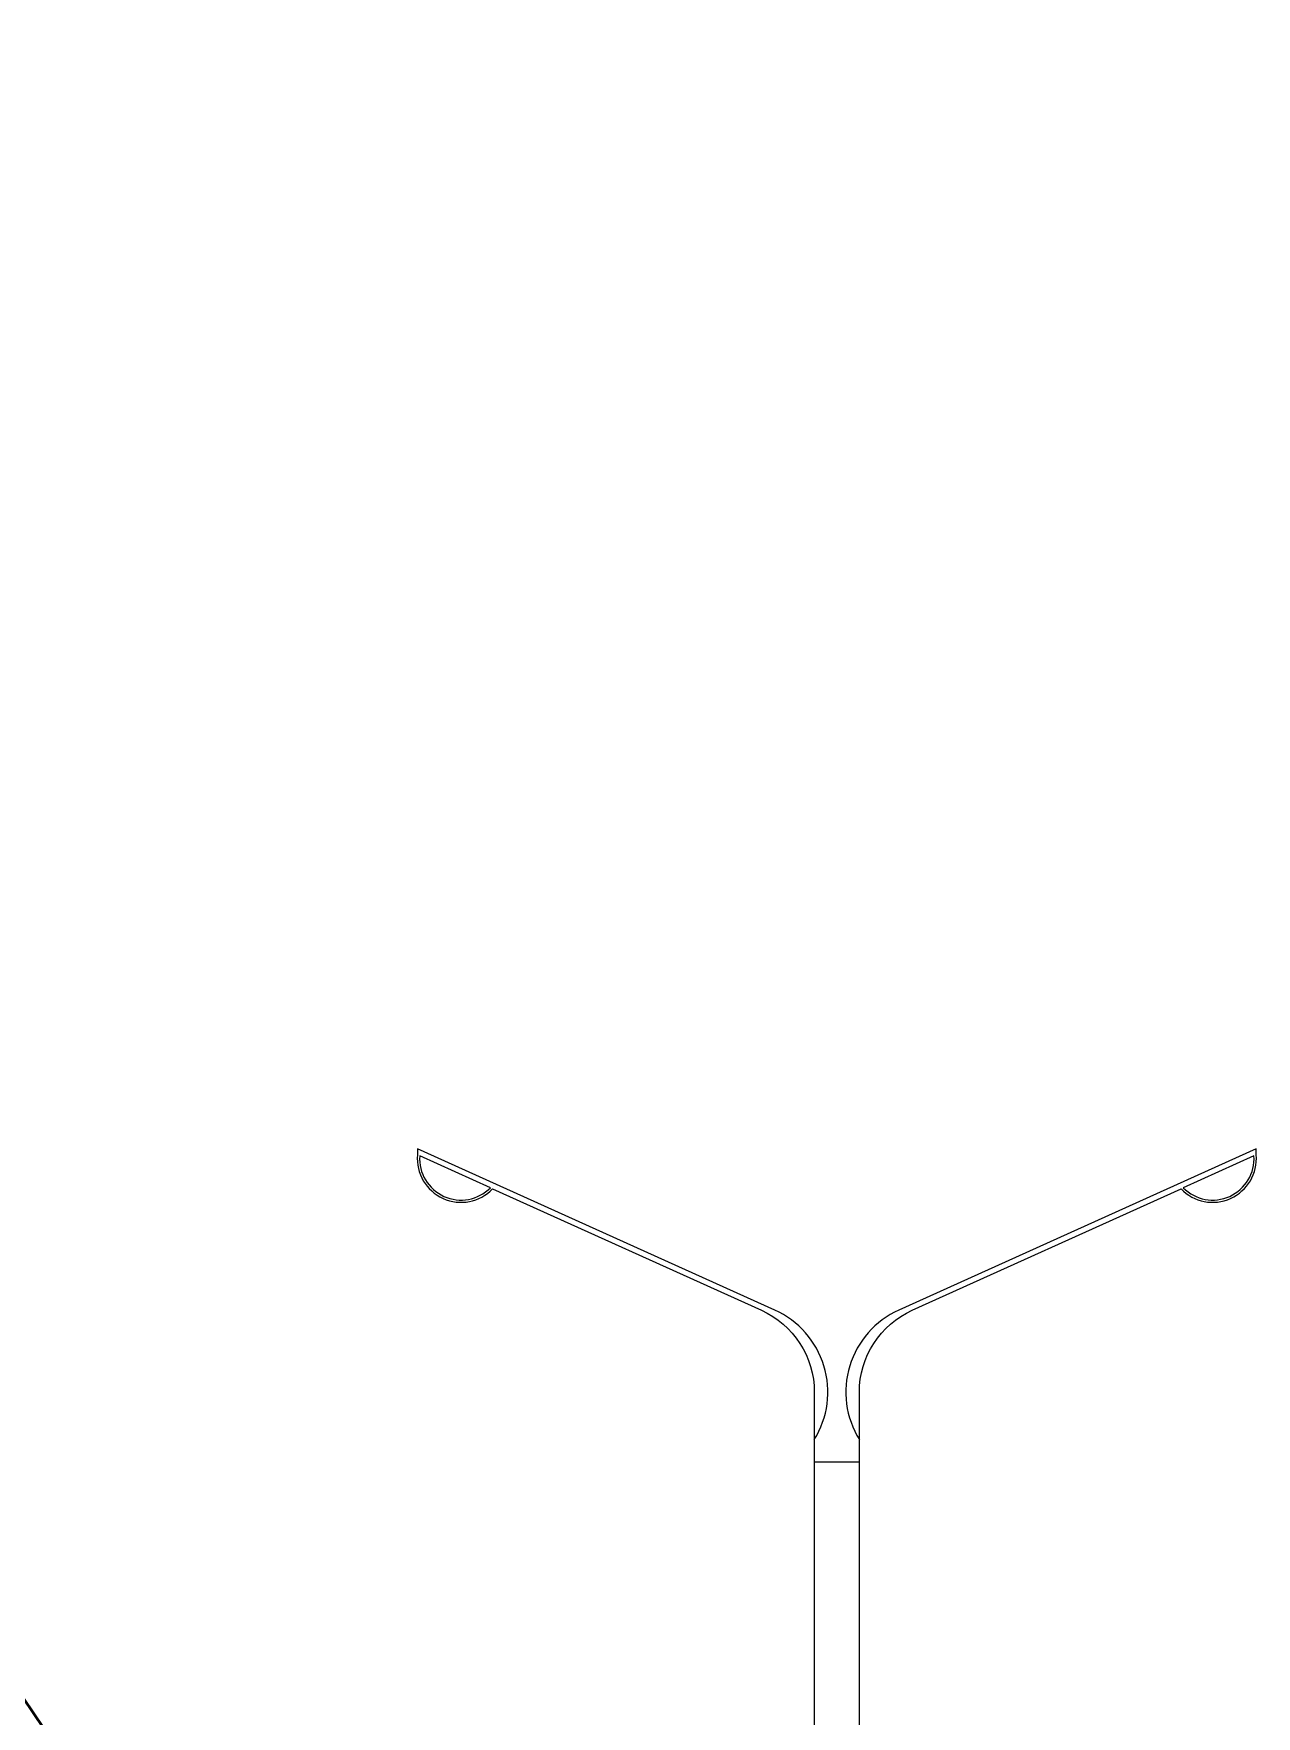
# Model space of a CAD drawing. Header units: millimetres. Extents: x 2046 to 14753, y 2361 to 29276.
# Drawn here: x 10128 to 10399.6, y 28161.8 to 28535.6 of the extents above; entities that cross this region are included whole.
import ezdxf

# ---------------------------------------------------------------- set-up
doc = ezdxf.new("R2010")
doc.units = ezdxf.units.MM
doc.layers.add('A.O. DUVAR', color=7, linetype='Continuous', lineweight=50)
doc.layers.add('ELK-YAZI', color=2, linetype='Continuous', lineweight=25)

msp = doc.modelspace()

# ---------------------------------------------------------------- linework, layer by layer
at = {"layer": 'A.O. DUVAR'}
for p, q in [((10344.2, 27843.458), (9875.153, 28535.588)), ((9875.153, 28535.588), (10344.2, 27843.458))]:
    msp.add_line(p, q, dxfattribs=at)
at = {"layer": 'ELK-YAZI'}
msp.add_line((10301.385, 28218.331), (10311.385, 28218.331), dxfattribs=at)
for points in [[(10301.385, 28223.276, 0.452993), (10292.618, 28252.039), (10213.25, 28287.887), (10213.25, 28286.532, 0.7084422), (10229.939, 28278.994), (10289.618, 28252.039, -0.2947543), (10301.385, 28233.812), (10301.385, 27978.331)], [(10311.385, 27978.331), (10311.385, 28218.331), (10311.385, 28233.812, -0.2947543), (10323.152, 28252.039), (10382.831, 28278.994, 0.7084422), (10399.52, 28286.532), (10399.52, 28287.887), (10320.152, 28252.039, 0.452993), (10311.385, 28223.276)]]:
    msp.add_lwpolyline(points, format="xyb", dxfattribs=at)
for points in [[(10213.735, 28286.313, 0.6941504), (10229.454, 28279.213)], [(10383.316, 28279.213, 0.6941504), (10399.035, 28286.313)]]:
    msp.add_lwpolyline(points, format="xyb", close=True, dxfattribs=at)

doc.saveas('drawing.dxf')
